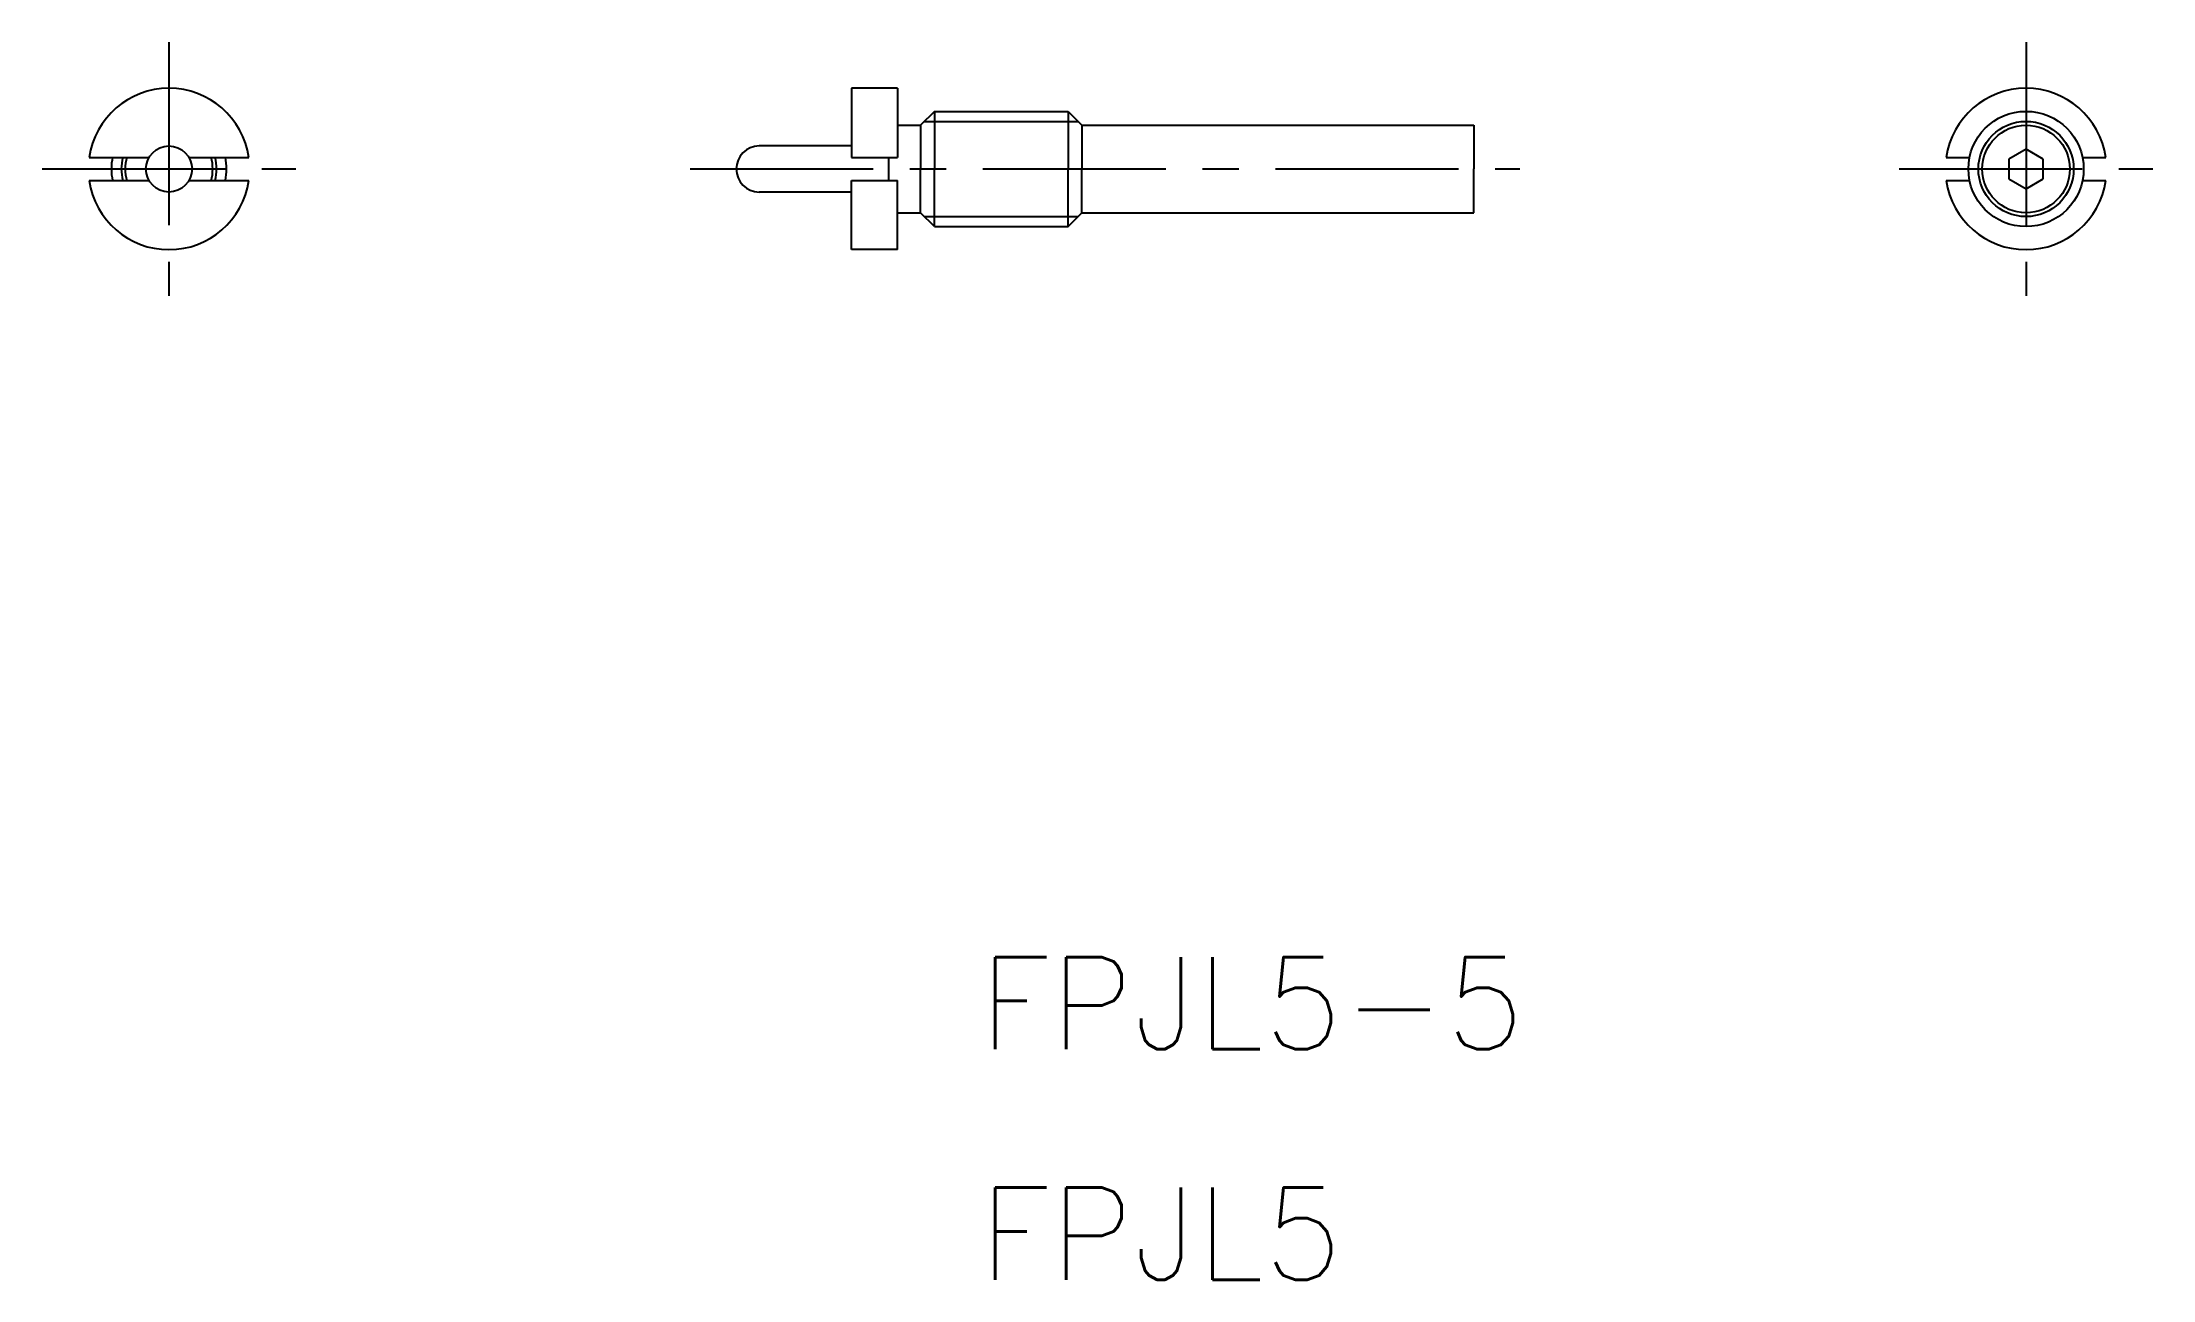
# Model space of a CAD drawing. Extents: x -76.8 to 14.8, y -36.2 to 17.5.
import ezdxf

# ---------------------------------------------------------------- set-up
doc = ezdxf.new("R2010")
doc.units = 0
doc.header["$LTSCALE"] = 0.25
doc.linetypes.add('CENTER', pattern=[50.8, 31.75, -6.35, 6.35, -6.35])
doc.layers.get('0').update_dxf_attribs({"linetype": 'CONTINUOUS'})
doc.layers.add('CENTER', color=1, linetype='CENTER')
doc.styles.get("Standard").update_dxf_attribs({"font": 'txt.shx'})

msp = doc.modelspace()

# ---------------------------------------------------------------- linework, layer by layer
for p, q in [((-41.674, 15.49), (-41.674, 12.49)), ((-39.674, 15.49), (-41.674, 15.49)), ((-39.674, 15.49), (-39.674, 12.49)), ((-39.674, 13.89), (-38.674, 13.89)), ((-38.074, 14.49), (-38.674, 13.89)), ((-38.674, 13.89), (-38.674, 11.99)), ((-38.074, 14.49), (-32.274, 14.49)), ((-38.074, 14.49), (-38.074, 11.99)), ((-32.274, 14.49), (-32.274, 11.99)), ((-32.274, 14.49), (-31.674, 13.89)), ((-31.674, 13.89), (-14.674, 13.89)), ((-31.674, 13.89), (-31.674, 11.99)), ((-14.674, 13.89), (-14.674, 11.99)), ((-41.674, 12.99), (-45.674, 12.99)), ((9.287, 12.856), (8.537, 12.423)), ((10.037, 12.423), (9.287, 12.856)), ((-74.75, 12.49), (-72.152, 12.49)), ((-70.42, 12.49), (-67.822, 12.49)), ((-41.674, 12.49), (-39.674, 12.49)), ((-40.074, 12.49), (-40.074, 11.49)), ((-38.674, 10.09), (-38.674, 11.99)), ((-38.074, 9.49), (-38.074, 11.99)), ((-32.274, 9.49), (-32.274, 11.99)), ((-31.674, 10.09), (-31.674, 11.99)), ((-14.674, 10.09), (-14.674, 11.99)), ((5.823, 12.49), (6.837, 12.49)), ((8.537, 12.423), (8.537, 11.557)), ((10.037, 11.557), (10.037, 12.423)), ((11.736, 12.49), (12.751, 12.49)), ((-74.75, 11.49), (-72.152, 11.49)), ((-70.42, 11.49), (-67.822, 11.49)), ((-41.674, 10.99), (-45.674, 10.99)), ((-41.674, 11.49), (-39.674, 11.49)), ((-41.674, 8.49), (-41.674, 11.49)), ((-39.674, 8.49), (-39.674, 11.49)), ((5.823, 11.49), (6.837, 11.49)), ((8.537, 11.557), (9.287, 11.124)), ((9.287, 11.124), (10.037, 11.557)), ((11.736, 11.49), (12.751, 11.49)), ((-39.674, 10.09), (-38.674, 10.09)), ((-38.074, 9.49), (-38.674, 10.09)), ((-32.274, 9.49), (-31.674, 10.09)), ((-31.674, 10.09), (-14.674, 10.09)), ((-38.074, 9.49), (-32.274, 9.49)), ((-39.674, 8.49), (-41.674, 8.49))]:
    msp.add_line(p, q)
at = {"color": 3}
for p, q in [((-38.507, 14.057), (-31.841, 14.057)), ((-38.507, 9.923), (-31.841, 9.923))]:
    msp.add_line(p, q, dxfattribs=at)
for centre, radius in [((9.287, 11.99), 2.5), ((9.287, 11.99), 1.9), ((-71.286, 11.99), 1)]:
    msp.add_circle(centre, radius)
msp.add_circle((9.287, 11.99), 2.067, dxfattribs=at)
for centre, radius, start, end in [((-71.286, 11.99), 3.5, 8.21321, 171.78679), ((9.287, 11.99), 3.5, 8.21321, 171.78679), ((-45.674, 11.99), 1, 90, 270), ((-71.286, 11.99), 2.5, 168.46304, 180), ((-71.286, 11.99), 2.5, 180, 191.53696), ((-71.286, 11.99), 1.9, 164.74248, 180), ((-71.286, 11.99), 1.9, 180, 195.25752), ((-71.286, 11.99), 1.9, 0, 15.25752), ((-71.286, 11.99), 1.9, 344.74248, 0), ((-71.286, 11.99), 2.5, 0, 11.53696), ((-71.286, 11.99), 2.5, 348.46304, 0), ((-71.286, 11.99), 3.5, 188.21321, 351.78679), ((9.287, 11.99), 3.5, 188.21321, 351.78679)]:
    msp.add_arc(centre, radius, start, end)
for start, end in [(166.0015, 193.9985), (346.0015, 13.9985)]:
    msp.add_arc((-71.286, 11.99), 2.067, start, end, dxfattribs=at)
at = {"layer": 'CENTER', "color": 1, "linetype": 'CENTER'}
for p, q in [((-71.286, 17.49), (-71.286, 6.49)), ((9.287, 17.49), (9.287, 6.49)), ((-76.786, 11.99), (-65.786, 11.99)), ((-48.674, 11.99), (-12.674, 11.99)), ((3.787, 11.99), (14.787, 11.99))]:
    msp.add_line(p, q, dxfattribs=at)

# ---------------------------------------------------------------- texts
for s, p in [('FPJL5-5', (-36.128, -26.201)), ('FPJL5', (-36.128, -36.201))]:
    msp.add_text(s, height=4).set_placement(p)

doc.saveas('drawing.dxf')
